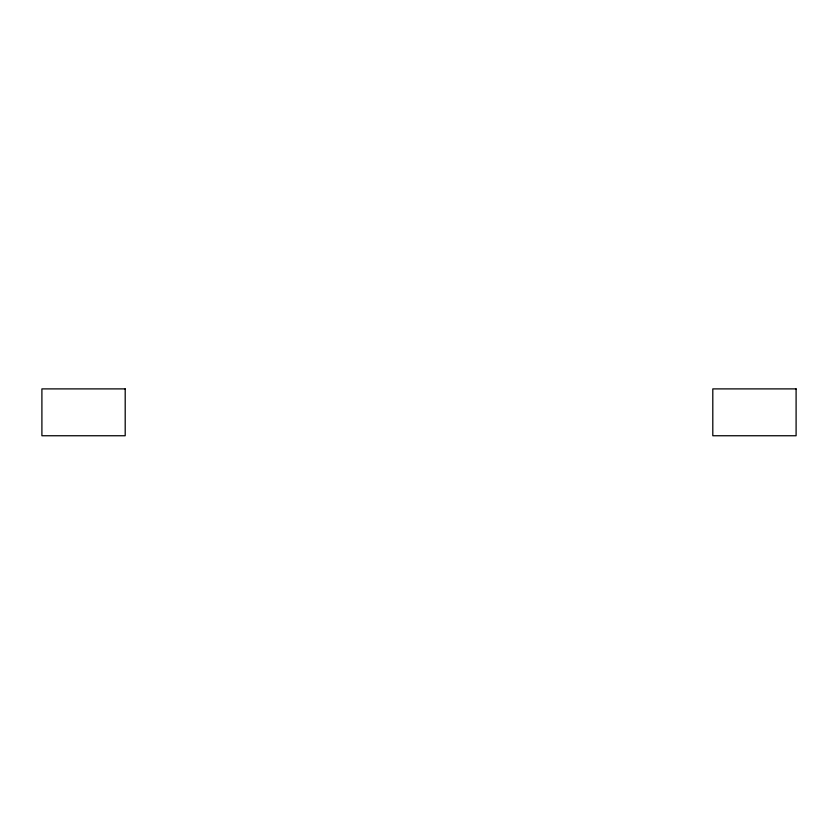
<?xml version="1.0" encoding="UTF-8"?>
<svg xmlns="http://www.w3.org/2000/svg" width="838" height="838" viewBox="0 0 838 838"><rect width="100%" height="100%" fill="white"/><g stroke="black" fill="none" stroke-linecap="round" stroke-linejoin="round"><path stroke-width="1.26" d="M125.197 388.895L41.9 388.895L41.9 435.75L125.197 435.75L125.197 388.895M796.1 388.895L712.803 388.895L712.803 435.75L796.1 435.75L796.1 388.895"/></g></svg>
